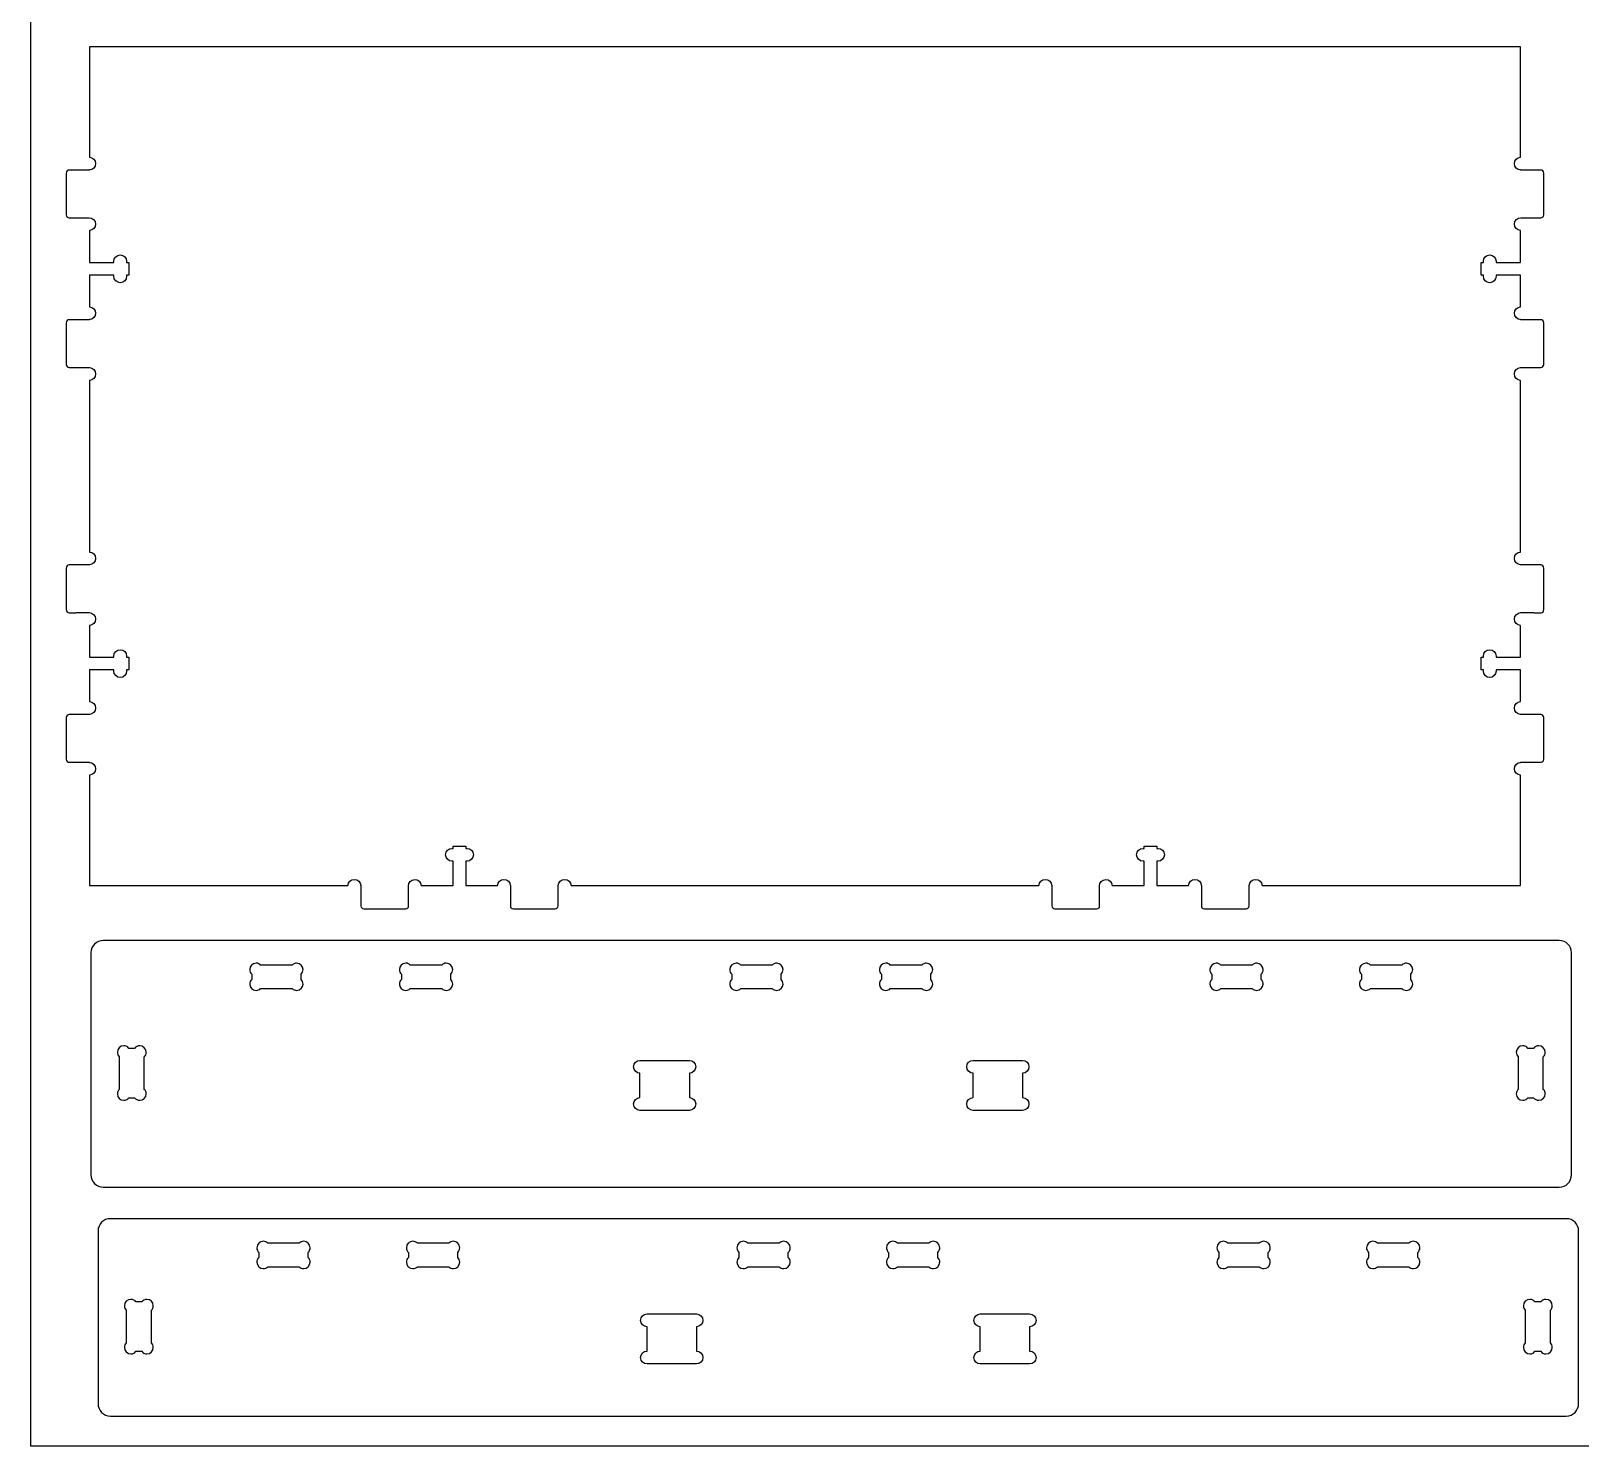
# Model space of a CAD drawing. Extents: x 0 to 4896, y 0 to 5028.
# Drawn here: x 1 to 798, y 3809 to 4537 of the extents above; entities that cross this region are included whole.
import ezdxf

# ---------------------------------------------------------------- set-up
doc = ezdxf.new("R2010")
doc.units = 0
doc.layers.add('Layer_1', color=7, linetype='CONTINUOUS')

msp = doc.modelspace()

# ---------------------------------------------------------------- linework, layer by layer
at = {"layer": 'Layer_1', "color": 1}
msp.add_lwpolyline([(0.635, 5027.708851), (2438.984285, 5027.708851), (2438.984285, 3808.559707), (0.635, 3808.559707), (0.635, 5027.708851)], dxfattribs=at)
at = {"layer": 'Layer_1', "color": 7}
for points in [[(767.240584, 4471.921601), (767.240584, 4528.754101), (30.675862, 4528.754101), (30.675862, 4471.921601)], [(18.716696, 4463.701879), (18.716696, 4442.270488)], [(30.675862, 4465.333406), (30.675862, 4465.289379), (29.079613, 4465.289379), (24.237809, 4465.289379), (20.295447, 4465.289379)], [(777.630031, 4465.289379), (773.687669, 4465.289379), (768.845864, 4465.289379), (767.240584, 4465.289379), (767.240584, 4465.333406)], [(779.2085, 4442.270488), (779.2085, 4463.701879)], [(20.295447, 4440.682988), (23.664333, 4440.682988)], [(24.440444, 4440.780072), (30.534751, 4440.780072)], [(767.390444, 4440.780072), (773.484751, 4440.780072)], [(774.260862, 4440.682988), (777.630031, 4440.682988)], [(30.675862, 4434.191877), (30.675862, 4417.778961), (43.26128, 4417.778961), (43.26128, 4418.360903)], [(754.664198, 4418.360903), (754.664198, 4417.778961), (767.240584, 4417.778961), (767.240584, 4434.191877)], [(49.831696, 4418.360903), (49.831696, 4417.778961), (50.978364, 4417.778961), (50.978364, 4411.208546), (49.831696, 4411.208546), (49.831696, 4410.617572)], [(748.0935, 4410.617572), (748.0935, 4411.208546), (746.947113, 4411.208546), (746.947113, 4417.778961), (748.0935, 4417.778961), (748.0935, 4418.360903)], [(43.26128, 4410.617572), (43.26128, 4411.208546), (30.675862, 4411.208546), (30.675862, 4394.92771)], [(767.240584, 4394.92771), (767.240584, 4411.208546), (754.664198, 4411.208546), (754.664198, 4410.617572)], [(30.675862, 4388.339514), (30.675862, 4388.295488), (24.325862, 4388.295488), (20.295447, 4388.295488)], [(777.630031, 4388.295488), (773.599333, 4388.295488), (767.240584, 4388.295488), (767.240584, 4388.339514)], [(18.716696, 4386.707988), (18.716696, 4365.276879)], [(779.2085, 4365.276879), (779.2085, 4386.707988)], [(20.295447, 4363.689379), (29.079613, 4363.689379), (30.675862, 4363.689379), (30.675862, 4363.64507)], [(767.240584, 4363.64507), (767.240584, 4363.689379), (768.845864, 4363.689379), (777.630031, 4363.689379)], [(30.675862, 4357.057157), (30.675862, 4268.695072)], [(767.240584, 4268.695072), (767.240584, 4357.057157)], [(18.716696, 4260.47535), (18.716696, 4239.043959)], [(30.675862, 4262.106877), (30.675862, 4262.06285), (29.079613, 4262.06285), (24.237809, 4262.06285), (20.295447, 4262.06285)], [(777.630031, 4262.06285), (773.687669, 4262.06285), (768.845864, 4262.06285), (767.240584, 4262.06285), (767.240584, 4262.106877)], [(779.2085, 4239.043959), (779.2085, 4260.47535)], [(20.295447, 4237.456459), (23.664333, 4237.456459)], [(24.440444, 4237.553543), (30.534751, 4237.553543)], [(767.390444, 4237.553543), (773.484751, 4237.553543)], [(774.260862, 4237.456459), (777.630031, 4237.456459)], [(30.675862, 4230.965348), (30.675862, 4214.552432), (43.26128, 4214.552432), (43.26128, 4215.134657)], [(754.664198, 4215.134657), (754.664198, 4214.552432), (767.240584, 4214.552432), (767.240584, 4230.965348)], [(49.831696, 4215.134657), (49.831696, 4214.552432), (50.978364, 4214.552432), (50.978364, 4207.982017), (49.831696, 4207.982017), (49.831696, 4207.391043)], [(748.0935, 4207.391043), (748.0935, 4207.982017), (746.947113, 4207.982017), (746.947113, 4214.552432), (748.0935, 4214.552432), (748.0935, 4215.134657)], [(43.26128, 4207.391043), (43.26128, 4207.982017), (30.675862, 4207.982017), (30.675862, 4191.701181)], [(767.240584, 4191.701181), (767.240584, 4207.982017), (754.664198, 4207.982017), (754.664198, 4207.391043)], [(18.716696, 4183.481459), (18.716696, 4162.05035)], [(30.675862, 4185.113268), (30.675862, 4185.068959), (24.325862, 4185.068959), (20.295447, 4185.068959)], [(777.630031, 4185.068959), (773.599333, 4185.068959), (767.240584, 4185.068959), (767.240584, 4185.113268)], [(779.2085, 4162.05035), (779.2085, 4183.481459)], [(20.295447, 4160.46285), (29.079613, 4160.46285), (30.675862, 4160.46285), (30.675862, 4160.418823)], [(767.240584, 4160.418823), (767.240584, 4160.46285), (768.845864, 4160.46285), (777.630031, 4160.46285)], [(30.675862, 4153.830628), (30.675862, 4096.989379), (163.717111, 4096.989379)], [(634.208084, 4096.989379), (767.240584, 4096.989379), (767.240584, 4153.830628)], [(217.277809, 4116.136181), (217.859751, 4116.136181), (217.859751, 4117.28285), (224.430167, 4117.28285), (224.430167, 4116.136181), (225.02114, 4116.136181)], [(572.904056, 4116.136181), (573.48628, 4116.136181), (573.48628, 4117.28285), (580.056696, 4117.28285), (580.056696, 4116.136181), (580.647669, 4116.136181)], [(201.446836, 4096.989379), (217.859751, 4096.989379), (217.859751, 4109.565766), (217.277809, 4109.565766)], [(225.02114, 4109.565766), (224.430167, 4109.565766), (224.430167, 4096.989379), (240.711002, 4096.989379)], [(557.073364, 4096.989379), (573.48628, 4096.989379), (573.48628, 4109.565766), (572.904056, 4109.565766)], [(580.647669, 4109.565766), (580.056696, 4109.565766), (580.056696, 4096.989379), (596.337531, 4096.989379)], [(170.305307, 4096.989379), (170.349333, 4096.989379), (170.349333, 4095.384099), (170.349333, 4090.542294), (170.349333, 4086.599932)], [(194.85864, 4090.745212), (194.85864, 4096.839237)], [(247.299198, 4096.989379), (247.343224, 4096.989379), (247.343224, 4090.630348), (247.343224, 4086.599932)], [(271.949333, 4086.599932), (271.949333, 4095.384099), (271.949333, 4096.989379), (271.993642, 4096.989379)], [(278.581556, 4096.989379), (519.34364, 4096.989379)], [(525.931836, 4096.989379), (525.975862, 4096.989379), (525.975862, 4095.384099), (525.975862, 4090.542294), (525.975862, 4086.599932)], [(550.485169, 4090.745212), (550.485169, 4096.839237)], [(602.925444, 4096.989379), (602.969753, 4096.989379), (602.969753, 4090.630348), (602.969753, 4086.599932)], [(627.575862, 4086.599932), (627.575862, 4095.384099), (627.575862, 4096.989379), (627.619889, 4096.989379)], [(171.936833, 4085.021181), (193.368224, 4085.021181)], [(194.955724, 4086.599932), (194.955724, 4089.969101)], [(248.930724, 4085.021181), (270.361833, 4085.021181)], [(527.563362, 4085.021181), (548.994753, 4085.021181)], [(550.582253, 4086.599932), (550.582253, 4089.969101)], [(604.557253, 4085.021181), (625.988362, 4085.021181), (625.988362, 4085.021181)], [(787.115802, 4068.772519), (37.851362, 4068.772519), (37.851362, 4068.772519)], [(31.501362, 4062.422519), (31.501362, 3948.157797)], [(793.465802, 3948.157797), (793.465802, 4062.422519)], [(116.511804, 4057.069046), (116.511804, 4057.069046)], [(135.041386, 4056.134326), (118.822639, 4056.134326)], [(193.505695, 4057.069046), (193.505695, 4057.069046)], [(212.035277, 4056.134326), (195.816248, 4056.134326)], [(363.562082, 4057.069046), (363.562082, 4057.069046)], [(382.091946, 4056.134326), (365.872917, 4056.134326)], [(440.555973, 4057.069046), (440.555973, 4057.069046)], [(459.085555, 4056.134326), (442.866526, 4056.134326)], [(610.612359, 4057.069046), (610.612359, 4057.069046)], [(629.141942, 4056.134326), (612.923195, 4056.134326)], [(687.60625, 4057.069046), (687.60625, 4057.069046)], [(706.135833, 4056.134326), (689.916804, 4056.134326)], [(114.236528, 4051.380574), (114.236528, 4048.734741)], [(139.636528, 4048.734741), (139.636528, 4051.380574)], [(191.230137, 4051.380574), (191.230137, 4048.734741)], [(216.630137, 4048.734741), (216.630137, 4051.380574)], [(361.286806, 4051.380574), (361.286806, 4048.734741)], [(386.686806, 4048.734741), (386.686806, 4051.380574)], [(438.280415, 4051.380574), (438.280415, 4048.734741)], [(463.680415, 4048.734741), (463.680415, 4051.380574)], [(608.337084, 4051.380574), (608.337084, 4048.734741)], [(633.737084, 4048.734741), (633.737084, 4051.380574)], [(685.330693, 4051.380574), (685.330693, 4048.734741)], [(710.730693, 4048.734741), (710.730693, 4051.380574)], [(118.822639, 4043.98099), (135.041386, 4043.98099)], [(195.816248, 4043.98099), (212.035277, 4043.98099)], [(365.872917, 4043.98099), (382.091946, 4043.98099)], [(442.866526, 4043.98099), (459.085555, 4043.98099)], [(612.923195, 4043.98099), (629.141942, 4043.98099)], [(689.916804, 4043.98099), (706.135833, 4043.98099)], [(48.381666, 4014.550574), (48.381666, 4014.550574)], [(53.973053, 4013.218768), (51.027499, 4013.218768)], [(768.357084, 4014.550574), (768.357084, 4014.550574)], [(773.94847, 4013.218768), (771.002917, 4013.218768)], [(46.035835, 4008.92391), (46.035835, 3992.122657)], [(58.95625, 3992.131688), (58.95625, 4008.914879)], [(314.049833, 4007.045157), (339.449833, 4007.045157)], [(314.049833, 4007.045157), (314.049833, 4007.045157)], [(485.517331, 4007.045157), (510.917331, 4007.045157)], [(485.517331, 4007.045157), (485.517331, 4007.045157)], [(766.01097, 4008.92391), (766.01097, 3992.122657)], [(778.931386, 3992.131688), (778.931386, 4008.914879)], [(314.049833, 3987.915852), (314.049833, 4000.439463)], [(339.4583, 4000.439463), (339.449833, 4000.439463), (339.449833, 3987.915852), (339.4583, 3987.915852)], [(485.517331, 3987.915852), (485.517331, 4000.439463)], [(510.925798, 4000.439463), (510.917331, 4000.439463), (510.917331, 3987.915852), (510.925798, 3987.915852)], [(51.01875, 3987.818768), (53.973053, 3987.818768)], [(339.449833, 3981.310159), (314.049833, 3981.310159)], [(510.917331, 3981.310159), (485.517331, 3981.310159)], [(770.994168, 3987.818768), (773.94847, 3987.818768)], [(37.851362, 3941.807797), (787.115802, 3941.807797)], [(790.76042, 3925.559134), (41.49598, 3925.559134), (41.49598, 3925.559134)], [(35.14598, 3919.209134), (35.14598, 3830.344412)], [(797.11042, 3830.344412), (797.11042, 3919.209134)], [(120.156422, 3913.926217), (120.156422, 3913.926217)], [(138.686004, 3912.991497), (122.467257, 3912.991497)], [(197.150313, 3913.926217), (197.150313, 3913.926217)], [(215.679895, 3912.991497), (199.460866, 3912.991497)], [(367.206699, 3913.926217), (367.206699, 3913.926217)], [(385.736564, 3912.991497), (369.517535, 3912.991497)], [(444.20059, 3913.926217), (444.20059, 3913.926217)], [(462.730173, 3912.991497), (446.511144, 3912.991497)], [(614.256977, 3913.926217), (614.256977, 3913.926217)], [(632.786559, 3912.991497), (616.567813, 3912.991497)], [(691.250868, 3913.926217), (691.250868, 3913.926217)], [(709.78045, 3912.991497), (693.561422, 3912.991497)], [(117.881146, 3908.237746), (117.881146, 3905.591912)], [(122.467257, 3900.838161), (138.686004, 3900.838161)], [(143.281146, 3905.591912), (143.281146, 3908.237746)], [(194.874755, 3908.237746), (194.874755, 3905.591912)], [(199.460866, 3900.838161), (215.679895, 3900.838161)], [(220.274755, 3905.591912), (220.274755, 3908.237746)], [(364.931424, 3908.237746), (364.931424, 3905.591912)], [(369.517535, 3900.838161), (385.736564, 3900.838161)], [(390.331424, 3905.591912), (390.331424, 3908.237746)], [(441.925033, 3908.237746), (441.925033, 3905.591912)], [(446.511144, 3900.838161), (462.730173, 3900.838161)], [(467.325033, 3905.591912), (467.325033, 3908.237746)], [(611.981702, 3908.237746), (611.981702, 3905.591912)], [(616.567813, 3900.838161), (632.786559, 3900.838161)], [(637.381702, 3905.591912), (637.381702, 3908.237746)], [(688.97531, 3908.237746), (688.97531, 3905.591912)], [(693.561422, 3900.838161), (709.78045, 3900.838161)], [(714.37531, 3905.591912), (714.37531, 3908.237746)], [(49.680453, 3878.419274), (49.680453, 3861.618021)], [(52.026284, 3884.045939), (52.026284, 3884.045939)], [(57.61767, 3882.714132), (54.672117, 3882.714132)], [(62.600868, 3861.627052), (62.600868, 3878.410243)], [(769.655588, 3878.419274), (769.655588, 3861.618021)], [(772.001702, 3884.045939), (772.001702, 3884.045939)], [(777.593088, 3882.714132), (774.647535, 3882.714132)], [(782.576004, 3861.627052), (782.576004, 3878.410243)], [(317.694451, 3876.531772), (343.094451, 3876.531772)], [(317.694451, 3876.531772), (317.694451, 3876.531772)], [(317.694451, 3857.402468), (317.694451, 3869.926079)], [(343.102918, 3869.926079), (343.094451, 3869.926079), (343.094451, 3857.402468), (343.102918, 3857.402468)], [(489.161949, 3876.531772), (514.561949, 3876.531772)], [(489.161949, 3876.531772), (489.161949, 3876.531772)], [(489.161949, 3857.402468), (489.161949, 3869.926079)], [(514.570416, 3869.926079), (514.561949, 3869.926079), (514.561949, 3857.402468), (514.570416, 3857.402468)], [(54.663368, 3857.314132), (57.61767, 3857.314132)], [(774.638786, 3857.314132), (777.593088, 3857.314132)], [(343.094451, 3850.796774), (317.694451, 3850.796774)], [(514.561949, 3850.796774), (489.161949, 3850.796774)], [(41.49598, 3823.994412), (790.76042, 3823.994412)]]:
    msp.add_lwpolyline(points, dxfattribs=at)
for points in [[(30.675862, 4471.921601), (32.437776, 4471.846812), (33.833364, 4470.412841), (33.833364, 4468.631737)], [(33.833364, 4468.631737), (33.833364, 4466.850632), (32.437776, 4465.408477), (30.675862, 4465.333406)], [(764.092113, 4468.631737), (764.092113, 4470.410019), (765.482904, 4471.842579), (767.240584, 4471.921601)], [(767.240584, 4465.333406), (765.482904, 4465.412992), (764.092113, 4466.853737), (764.092113, 4468.631737)], [(20.295447, 4465.289379), (19.422816, 4465.289379), (18.716696, 4464.581283), (18.716696, 4463.701879)], [(779.2085, 4463.701879), (779.2085, 4464.581283), (778.50238, 4465.289097), (777.630031, 4465.289379)], [(18.716696, 4442.270488), (18.716696, 4441.391083), (19.422816, 4440.682988), (20.295447, 4440.682988)], [(23.664333, 4440.682988), (23.912689, 4440.741972), (24.173744, 4440.780072), (24.440444, 4440.780072)], [(30.534751, 4440.780072), (32.364116, 4440.780072), (33.833364, 4439.310823), (33.833364, 4437.481459)], [(33.833364, 4437.481459), (33.833364, 4435.700354), (32.437776, 4434.266383), (30.675862, 4434.191877)], [(764.092113, 4437.481459), (764.092113, 4439.310823), (765.561362, 4440.780072), (767.390444, 4440.780072)], [(767.240584, 4434.191877), (765.482904, 4434.270899), (764.092113, 4435.703459), (764.092113, 4437.481459)], [(773.484751, 4440.780072), (773.751451, 4440.780072), (774.012507, 4440.741972), (774.260862, 4440.682988)], [(777.630031, 4440.682988), (778.50238, 4440.682988), (779.2085, 4441.391083), (779.2085, 4442.270488)], [(43.26128, 4418.360903), (43.26128, 4420.18039), (44.731376, 4421.650768), (46.550862, 4421.650768)], [(46.550862, 4421.650768), (48.370349, 4421.650768), (49.831696, 4420.18039), (49.831696, 4418.360903)], [(748.0935, 4418.360903), (748.0935, 4420.18039), (749.554847, 4421.650768), (751.374333, 4421.650768)], [(751.374333, 4421.650768), (753.19382, 4421.650768), (754.663916, 4420.18039), (754.664198, 4418.360903)], [(46.550862, 4407.32799), (44.731376, 4407.32799), (43.26128, 4408.798086), (43.26128, 4410.617572)], [(49.831696, 4410.617572), (49.831696, 4408.798086), (48.370349, 4407.32799), (46.550862, 4407.32799)], [(751.374333, 4407.32799), (749.554847, 4407.32799), (748.0935, 4408.798086), (748.0935, 4410.617572)], [(754.664198, 4410.617572), (754.664198, 4408.798086), (753.19382, 4407.32799), (751.374333, 4407.32799)], [(20.295447, 4388.295488), (19.422816, 4388.295488), (18.716696, 4387.587392), (18.716696, 4386.707988)], [(30.675862, 4394.92771), (32.437776, 4394.852639), (33.833364, 4393.410483), (33.833364, 4391.629379)], [(33.833364, 4391.629379), (33.833364, 4389.848274), (32.437776, 4388.414303), (30.675862, 4388.339514)], [(764.092113, 4391.629379), (764.092113, 4393.407379), (765.482904, 4394.848123), (767.240584, 4394.92771)], [(767.240584, 4388.339514), (765.482904, 4388.418537), (764.092113, 4389.851097), (764.092113, 4391.629379)], [(779.2085, 4386.707988), (779.2085, 4387.587392), (778.50238, 4388.295488), (777.630031, 4388.295488)], [(18.716696, 4365.276879), (18.716696, 4364.397192), (19.422816, 4363.689379), (20.295447, 4363.689379)], [(30.675862, 4363.64507), (32.437776, 4363.570563), (33.833364, 4362.136592), (33.833364, 4360.355488)], [(764.092113, 4360.355488), (764.092113, 4362.13377), (765.482904, 4363.566048), (767.240584, 4363.64507)], [(777.630031, 4363.689379), (778.50238, 4363.689379), (779.2085, 4364.397192), (779.2085, 4365.276879)], [(33.833364, 4360.355488), (33.833364, 4358.574383), (32.437776, 4357.131946), (30.675862, 4357.057157)], [(767.240584, 4357.057157), (765.482904, 4357.136461), (764.092113, 4358.577488), (764.092113, 4360.355488)], [(30.675862, 4268.695072), (32.437776, 4268.620566), (33.833364, 4267.186594), (33.833364, 4265.40549)], [(764.092113, 4265.40549), (764.092113, 4267.18349), (765.482904, 4268.61605), (767.240584, 4268.695072)], [(20.295447, 4262.06285), (19.422816, 4262.06285), (18.716696, 4261.354754), (18.716696, 4260.47535)], [(33.833364, 4265.40549), (33.833364, 4263.624386), (32.437776, 4262.181948), (30.675862, 4262.106877)], [(767.240584, 4262.106877), (765.482904, 4262.186463), (764.092113, 4263.627208), (764.092113, 4265.40549)], [(779.2085, 4260.47535), (779.2085, 4261.354754), (778.50238, 4262.06285), (777.630031, 4262.06285)], [(18.716696, 4239.043959), (18.716696, 4238.164554), (19.422816, 4237.456459), (20.295447, 4237.456459)], [(23.664333, 4237.456459), (23.912689, 4237.515726), (24.173744, 4237.553543), (24.440444, 4237.553543)], [(30.534751, 4237.553543), (32.364116, 4237.553543), (33.833364, 4236.084577), (33.833364, 4234.255212)], [(764.092113, 4234.255212), (764.092113, 4236.084577), (765.561362, 4237.553543), (767.390444, 4237.553543)], [(773.484751, 4237.553543), (773.751451, 4237.553543), (774.012507, 4237.515726), (774.260862, 4237.456459)], [(777.630031, 4237.456459), (777.6845, 4237.456459), (777.735582, 4237.450814), (777.78864, 4237.456459)], [(777.78864, 4237.456459), (778.585071, 4237.537457), (779.2085, 4238.219588), (779.2085, 4239.043959)], [(33.833364, 4234.255212), (33.833364, 4232.474108), (32.437776, 4231.040137), (30.675862, 4230.965348)], [(767.240584, 4230.965348), (765.482904, 4231.04437), (764.092113, 4232.47693), (764.092113, 4234.255212)], [(43.26128, 4215.134657), (43.26128, 4216.953861), (44.731376, 4218.424239), (46.550862, 4218.424239)], [(46.550862, 4218.424239), (48.370349, 4218.424239), (49.831696, 4216.953861), (49.831696, 4215.134657)], [(748.0935, 4215.134657), (748.0935, 4216.953861), (749.554847, 4218.424239), (751.374333, 4218.424239)], [(751.374333, 4218.424239), (753.19382, 4218.424239), (754.663916, 4216.953861), (754.664198, 4215.134657)], [(46.550862, 4204.101461), (44.731376, 4204.101461), (43.26128, 4205.571557), (43.26128, 4207.391043)], [(49.831696, 4207.391043), (49.831696, 4205.571557), (48.370349, 4204.101461), (46.550862, 4204.101461)], [(751.374333, 4204.101461), (749.554847, 4204.101461), (748.0935, 4205.571557), (748.0935, 4207.391043)], [(754.664198, 4207.391043), (754.664198, 4205.571557), (753.19382, 4204.101461), (751.374333, 4204.101461)], [(30.675862, 4191.701181), (32.437776, 4191.626392), (33.833364, 4190.183954), (33.833364, 4188.40285)], [(33.833364, 4188.40285), (33.833364, 4186.621746), (32.437776, 4185.187774), (30.675862, 4185.113268)], [(764.092113, 4188.40285), (764.092113, 4190.18085), (765.482904, 4191.621877), (767.240584, 4191.701181)], [(767.240584, 4185.113268), (765.482904, 4185.19229), (764.092113, 4186.624568), (764.092113, 4188.40285)], [(20.295447, 4185.068959), (19.422816, 4185.068959), (18.716696, 4184.361146), (18.716696, 4183.481459)], [(779.2085, 4183.481459), (779.2085, 4184.361146), (778.50238, 4185.068959), (777.630031, 4185.068959)], [(18.716696, 4162.05035), (18.716696, 4161.170946), (19.422816, 4160.46285), (20.295447, 4160.46285)], [(30.675862, 4160.418823), (32.437776, 4160.344034), (33.833364, 4158.910063), (33.833364, 4157.128959)], [(33.833364, 4157.128959), (33.833364, 4155.347854), (32.437776, 4153.905699), (30.675862, 4153.830628)], [(764.092113, 4157.128959), (764.092113, 4158.907241), (765.482904, 4160.339801), (767.240584, 4160.418823)], [(767.240584, 4153.830628), (765.482904, 4153.910214), (764.092113, 4155.350959), (764.092113, 4157.128959)], [(777.630031, 4160.46285), (777.6845, 4160.46285), (777.735582, 4160.457206), (777.78864, 4160.46285)], [(777.78864, 4160.46285), (778.585071, 4160.543848), (779.2085, 4161.225697), (779.2085, 4162.05035)], [(213.987944, 4112.855348), (213.987944, 4114.674834), (215.458322, 4116.136181), (217.277809, 4116.136181)], [(225.02114, 4116.136181), (226.840627, 4116.136181), (228.310722, 4114.674834), (228.310722, 4112.855348)], [(569.614473, 4112.855348), (569.614473, 4114.674834), (571.084569, 4116.136181), (572.904056, 4116.136181)], [(580.647669, 4116.136181), (582.467156, 4116.136181), (583.937251, 4114.674834), (583.937251, 4112.855348)], [(217.277809, 4109.565766), (215.458322, 4109.565766), (213.987944, 4111.035861), (213.987944, 4112.855348)], [(228.310722, 4112.855348), (228.310722, 4111.035861), (226.840627, 4109.565766), (225.02114, 4109.565766)], [(572.904056, 4109.565766), (571.084569, 4109.565766), (569.614473, 4111.035861), (569.614473, 4112.855348)], [(583.937251, 4112.855348), (583.937251, 4111.035861), (582.467156, 4109.565766), (580.647669, 4109.565766)], [(163.717111, 4096.989379), (163.796133, 4098.747059), (165.228693, 4100.13785), (167.006976, 4100.13785)], [(167.006976, 4100.13785), (168.784976, 4100.13785), (170.22572, 4098.747059), (170.305307, 4096.989379)], [(194.85864, 4096.839237), (194.85864, 4098.668601), (196.327889, 4100.13785), (198.157253, 4100.13785)], [(198.157253, 4100.13785), (199.935253, 4100.13785), (201.367813, 4098.747059), (201.446836, 4096.989379)], [(240.711002, 4096.989379), (240.790307, 4098.747059), (242.231333, 4100.13785), (244.009333, 4100.13785)], [(244.009333, 4100.13785), (245.787616, 4100.13785), (247.219893, 4098.747059), (247.299198, 4096.989379)], [(271.993642, 4096.989379), (272.072664, 4098.747059), (273.504942, 4100.13785), (275.283224, 4100.13785)], [(275.283224, 4100.13785), (277.061224, 4100.13785), (278.502251, 4098.747059), (278.581556, 4096.989379)], [(519.34364, 4096.989379), (519.422662, 4098.747059), (520.855222, 4100.13785), (522.633222, 4100.13785)], [(522.633222, 4100.13785), (524.411504, 4100.13785), (525.852249, 4098.747059), (525.931836, 4096.989379)], [(550.485169, 4096.839237), (550.485169, 4098.668601), (551.954136, 4100.13785), (553.7835, 4100.13785)], [(553.7835, 4100.13785), (555.561782, 4100.13785), (556.99406, 4098.747059), (557.073364, 4096.989379)], [(596.337531, 4096.989379), (596.416836, 4098.747059), (597.857862, 4100.13785), (599.635862, 4100.13785)], [(599.635862, 4100.13785), (601.414144, 4100.13785), (602.846422, 4098.747059), (602.925444, 4096.989379)], [(627.619889, 4096.989379), (627.698911, 4098.747059), (629.131471, 4100.13785), (630.909753, 4100.13785)], [(630.909753, 4100.13785), (632.687753, 4100.13785), (634.128498, 4098.747059), (634.208084, 4096.989379)], [(170.349333, 4086.599932), (170.349333, 4085.727583), (171.057429, 4085.021181), (171.936833, 4085.021181)], [(193.368224, 4085.021181), (194.247629, 4085.021181), (194.955724, 4085.727583), (194.955724, 4086.599932)], [(194.955724, 4089.969101), (194.89674, 4090.217457), (194.85864, 4090.47823), (194.85864, 4090.745212)], [(247.343224, 4086.599932), (247.343224, 4085.727583), (248.051038, 4085.021181), (248.930724, 4085.021181)], [(270.361833, 4085.021181), (271.24152, 4085.021181), (271.949333, 4085.727583), (271.949333, 4086.599932)], [(525.975862, 4086.599932), (525.975862, 4085.727583), (526.683958, 4085.021181), (527.563362, 4085.021181)], [(548.994753, 4085.021181), (549.874158, 4085.021181), (550.582253, 4085.727583), (550.582253, 4086.599932)], [(550.582253, 4089.969101), (550.522987, 4090.217457), (550.485169, 4090.47823), (550.485169, 4090.745212)], [(602.969753, 4086.599932), (602.969753, 4085.727583), (603.677567, 4085.021181), (604.557253, 4085.021181)], [(625.988362, 4085.021181), (626.867767, 4085.021181), (627.575862, 4085.727583), (627.575862, 4086.599932)], [(37.851362, 4068.772519), (34.33318, 4068.772519), (31.501362, 4065.940419), (31.501362, 4062.422519)], [(793.465802, 4062.422519), (793.465802, 4065.940419), (790.633702, 4068.772519), (787.115802, 4068.772519)], [(116.511804, 4057.069046), (114.682439, 4057.069046), (113.213473, 4055.600079), (113.213473, 4053.770714)], [(113.213473, 4053.770714), (113.213473, 4052.826963), (113.605762, 4051.981426), (114.236528, 4051.380574)], [(118.822639, 4056.134326), (118.227997, 4056.715421), (117.412657, 4057.069046), (116.511804, 4057.069046)], [(137.352222, 4057.069046), (136.451086, 4057.069046), (135.63631, 4056.715703), (135.041386, 4056.134326)], [(140.659584, 4053.770714), (140.659584, 4055.600079), (139.181586, 4057.069046), (137.352222, 4057.069046)], [(139.636528, 4051.380574), (140.265319, 4051.981143), (140.659584, 4052.828657), (140.659584, 4053.770714)], [(193.505695, 4057.069046), (191.67633, 4057.069046), (190.207082, 4055.600079), (190.207082, 4053.770714)], [(190.207082, 4053.770714), (190.207082, 4052.826963), (190.59937, 4051.981426), (191.230137, 4051.380574)], [(195.816248, 4056.134326), (195.221606, 4056.715421), (194.40683, 4057.069046), (193.505695, 4057.069046)], [(214.34583, 4057.069046), (213.444977, 4057.069046), (212.629919, 4056.715703), (212.035277, 4056.134326)], [(217.653193, 4053.770714), (217.653193, 4055.600079), (216.175195, 4057.069046), (214.34583, 4057.069046)], [(216.630137, 4051.380574), (217.258646, 4051.981143), (217.653193, 4052.828657), (217.653193, 4053.770714)], [(363.562082, 4057.069046), (361.732717, 4057.069046), (360.26375, 4055.600079), (360.26375, 4053.770714)], [(360.26375, 4053.770714), (360.26375, 4052.826963), (360.656039, 4051.981426), (361.286806, 4051.380574)], [(365.872917, 4056.134326), (365.278275, 4056.715421), (364.462935, 4057.069046), (363.562082, 4057.069046)], [(384.402499, 4057.069046), (383.501364, 4057.069046), (382.686588, 4056.715703), (382.091946, 4056.134326)], [(387.709862, 4053.770714), (387.709862, 4055.600079), (386.231864, 4057.069046), (384.402499, 4057.069046)], [(386.686806, 4051.380574), (387.315597, 4051.981143), (387.709862, 4052.828657), (387.709862, 4053.770714)], [(440.555973, 4057.069046), (438.726608, 4057.069046), (437.257359, 4055.600079), (437.257359, 4053.770714)], [(437.257359, 4053.770714), (437.257359, 4052.826963), (437.649648, 4051.981426), (438.280415, 4051.380574)], [(442.866526, 4056.134326), (442.271884, 4056.715421), (441.457108, 4057.069046), (440.555973, 4057.069046)], [(461.39639, 4057.069046), (460.495255, 4057.069046), (459.680197, 4056.715703), (459.085555, 4056.134326)], [(464.70347, 4053.770714), (464.70347, 4055.600079), (463.225755, 4057.069046), (461.39639, 4057.069046)], [(463.680415, 4051.380574), (464.309206, 4051.981143), (464.70347, 4052.828657), (464.70347, 4053.770714)], [(610.612359, 4057.069046), (608.782995, 4057.069046), (607.314028, 4055.600079), (607.314028, 4053.770714)], [(607.314028, 4053.770714), (607.314028, 4052.826963), (607.706317, 4051.981426), (608.337084, 4051.380574)], [(612.923195, 4056.134326), (612.328553, 4056.715421), (611.513213, 4057.069046), (610.612359, 4057.069046)], [(631.452777, 4057.069046), (630.551642, 4057.069046), (629.736584, 4056.715703), (629.141942, 4056.134326)], [(634.760139, 4053.770714), (634.760139, 4055.600079), (633.282142, 4057.069046), (631.452777, 4057.069046)], [(633.737084, 4051.380574), (634.365875, 4051.981143), (634.760139, 4052.828657), (634.760139, 4053.770714)], [(687.60625, 4057.069046), (685.776886, 4057.069046), (684.307637, 4055.600079), (684.307637, 4053.770714)], [(684.307637, 4053.770714), (684.307637, 4052.826963), (684.699926, 4051.981426), (685.330693, 4051.380574)], [(689.916804, 4056.134326), (689.322162, 4056.715421), (688.507386, 4057.069046), (687.60625, 4057.069046)], [(708.446386, 4057.069046), (707.545533, 4057.069046), (706.730475, 4056.715703), (706.135833, 4056.134326)], [(711.753748, 4053.770714), (711.753748, 4055.600079), (710.276033, 4057.069046), (708.446386, 4057.069046)], [(710.730693, 4051.380574), (711.359484, 4051.981143), (711.753748, 4052.828657), (711.753748, 4053.770714)], [(114.236528, 4048.734741), (113.605762, 4048.134172), (113.213473, 4047.288634), (113.213473, 4046.344601)], [(113.213473, 4046.344601), (113.213473, 4044.515519), (114.682439, 4043.037521), (116.511804, 4043.037521)], [(137.352222, 4043.037521), (139.181586, 4043.037521), (140.659584, 4044.515519), (140.659584, 4046.344601)], [(140.659584, 4046.344601), (140.659584, 4047.286659), (140.265319, 4048.134454), (139.636528, 4048.734741)], [(191.230137, 4048.734741), (190.59937, 4048.134172), (190.207082, 4047.288634), (190.207082, 4046.344601)], [(190.207082, 4046.344601), (190.207082, 4044.515519), (191.67633, 4043.037521), (193.505695, 4043.037521)], [(214.34583, 4043.037521), (216.175195, 4043.037521), (217.653193, 4044.515519), (217.653193, 4046.344601)], [(217.653193, 4046.344601), (217.653193, 4047.286659), (217.258646, 4048.134454), (216.630137, 4048.734741)], [(361.286806, 4048.734741), (360.656039, 4048.134172), (360.26375, 4047.288634), (360.26375, 4046.344601)], [(360.26375, 4046.344601), (360.26375, 4044.515519), (361.732717, 4043.037521), (363.562082, 4043.037521)], [(384.402499, 4043.037521), (386.231864, 4043.037521), (387.709862, 4044.515519), (387.709862, 4046.344601)], [(387.709862, 4046.344601), (387.709862, 4047.286659), (387.315597, 4048.134454), (386.686806, 4048.734741)], [(438.280415, 4048.734741), (437.649648, 4048.134172), (437.257359, 4047.288634), (437.257359, 4046.344601)], [(437.257359, 4046.344601), (437.257359, 4044.515519), (438.726608, 4043.037521), (440.555973, 4043.037521)], [(461.39639, 4043.037521), (463.225473, 4043.037521), (464.70347, 4044.515519), (464.70347, 4046.344601)], [(464.70347, 4046.344601), (464.70347, 4047.286659), (464.309206, 4048.134454), (463.680415, 4048.734741)], [(608.337084, 4048.734741), (607.706317, 4048.134172), (607.314028, 4047.288634), (607.314028, 4046.344601)], [(607.314028, 4046.344601), (607.314028, 4044.515519), (608.782995, 4043.037521), (610.612359, 4043.037521)], [(631.452777, 4043.037521), (633.282142, 4043.037521), (634.760139, 4044.515519), (634.760139, 4046.344601)], [(634.760139, 4046.344601), (634.760139, 4047.286659), (634.365875, 4048.134454), (633.737084, 4048.734741)], [(685.330693, 4048.734741), (684.699926, 4048.134172), (684.307637, 4047.288634), (684.307637, 4046.344601)], [(684.307637, 4046.344601), (684.307637, 4044.515519), (685.776886, 4043.037521), (687.60625, 4043.037521)], [(708.446386, 4043.037521), (710.27575, 4043.037521), (711.753748, 4044.515519), (711.753748, 4046.344601)], [(711.753748, 4046.344601), (711.753748, 4047.286659), (711.359484, 4048.134454), (710.730693, 4048.734741)], [(116.511804, 4043.037521), (117.412657, 4043.037521), (118.227997, 4043.399894), (118.822639, 4043.98099)], [(135.041386, 4043.98099), (135.636028, 4043.399612), (136.451086, 4043.037521), (137.352222, 4043.037521)], [(193.505695, 4043.037521), (194.40683, 4043.037521), (195.221606, 4043.399894), (195.816248, 4043.98099)], [(212.035277, 4043.98099), (212.629919, 4043.399612), (213.444695, 4043.037521), (214.34583, 4043.037521)], [(363.562082, 4043.037521), (364.462935, 4043.037521), (365.278275, 4043.399894), (365.872917, 4043.98099)], [(382.091946, 4043.98099), (382.686306, 4043.399612), (383.501364, 4043.037521), (384.402499, 4043.037521)], [(440.555973, 4043.037521), (441.457108, 4043.037521), (442.271884, 4043.399894), (442.866526, 4043.98099)], [(459.085555, 4043.98099), (459.680197, 4043.399612), (460.495255, 4043.037521), (461.39639, 4043.037521)], [(610.612359, 4043.037521), (611.513213, 4043.037521), (612.328553, 4043.399894), (612.923195, 4043.98099)], [(629.141942, 4043.98099), (629.736584, 4043.399612), (630.551642, 4043.037521), (631.452777, 4043.037521)], [(687.60625, 4043.037521), (688.507386, 4043.037521), (689.322162, 4043.399894), (689.916804, 4043.98099)], [(706.135833, 4043.98099), (706.730475, 4043.399612), (707.545533, 4043.037521), (708.446386, 4043.037521)], [(48.381666, 4014.550574), (46.552584, 4014.550574), (45.074304, 4013.081608), (45.074304, 4011.252243)], [(51.027499, 4013.218768), (50.42693, 4014.026206), (49.470197, 4014.550574), (48.381666, 4014.550574)], [(56.619168, 4014.550574), (55.531766, 4014.550574), (54.574186, 4014.025077), (53.973053, 4013.218768)], [(59.917499, 4011.252243), (59.917499, 4013.081608), (58.448533, 4014.550574), (56.619168, 4014.550574)], [(768.357084, 4014.550574), (766.528002, 4014.550574), (765.049722, 4013.081608), (765.049722, 4011.252243)], [(771.002917, 4013.218768), (770.402348, 4014.026206), (769.445615, 4014.550574), (768.357084, 4014.550574)], [(776.594304, 4014.550574), (775.506902, 4014.550574), (774.549322, 4014.025077), (773.94847, 4013.218768)], [(779.892917, 4011.252243), (779.892917, 4013.081608), (778.423668, 4014.550574), (776.594304, 4014.550574)], [(45.074304, 4011.252243), (45.074304, 4010.342077), (45.444015, 4009.520246), (46.035835, 4008.92391)], [(58.95625, 4008.914879), (59.55315, 4009.511779), (59.917499, 4010.337561), (59.917499, 4011.252243)], [(310.742471, 4003.746826), (310.742471, 4005.57619), (312.220469, 4007.045157), (314.049833, 4007.045157)], [(339.449833, 4007.045157), (339.452656, 4007.045157), (339.455478, 4007.045157), (339.4583, 4007.045157)], [(339.4583, 4007.045157), (341.287382, 4007.045157), (342.756631, 4005.57619), (342.756631, 4003.746826)], [(482.210251, 4003.746826), (482.210251, 4005.57619), (483.687967, 4007.045157), (485.517331, 4007.045157)], [(510.917331, 4007.045157), (510.920153, 4007.045157), (510.922976, 4007.045157), (510.925798, 4007.045157)], [(510.925798, 4007.045157), (512.75488, 4007.045157), (514.224411, 4005.57619), (514.224129, 4003.746826)], [(765.049722, 4011.252243), (765.049722, 4010.342077), (765.41915, 4009.520246), (766.01097, 4008.92391)], [(778.931386, 4008.914879), (779.528286, 4009.511779), (779.892917, 4010.337561), (779.892917, 4011.252243)], [(314.049833, 4000.439463), (312.220469, 4000.439463), (310.742471, 4001.917461), (310.742471, 4003.746826)], [(342.756631, 4003.746826), (342.756631, 4001.917461), (341.287382, 4000.439463), (339.4583, 4000.439463)], [(485.517331, 4000.439463), (483.687967, 4000.439463), (482.210251, 4001.917461), (482.210251, 4003.746826)], [(514.224129, 4003.746826), (514.224129, 4001.917461), (512.75488, 4000.439463), (510.925798, 4000.439463)], [(46.035835, 3992.122657), (45.444015, 3991.526603), (45.074304, 3990.70449), (45.074304, 3989.794323)], [(45.074304, 3989.794323), (45.074304, 3987.964959), (46.552584, 3986.496274), (48.381666, 3986.495992)], [(56.619168, 3986.495992), (58.44825, 3986.495992), (59.917499, 3987.964959), (59.917499, 3989.794323)], [(59.917499, 3989.794323), (59.917499, 3990.709006), (59.55315, 3991.534788), (58.95625, 3992.131688)], [(766.01097, 3992.122657), (765.41915, 3991.526603), (765.049722, 3990.70449), (765.049722, 3989.794323)], [(765.049722, 3989.794323), (765.049722, 3987.964959), (766.528002, 3986.496274), (768.357084, 3986.495992)], [(776.594304, 3986.495992), (778.423668, 3986.495992), (779.892917, 3987.964959), (779.892917, 3989.794323)], [(779.892917, 3989.794323), (779.892917, 3990.709006), (779.528568, 3991.534788), (778.931386, 3992.131688)], [(48.381666, 3986.495992), (49.467093, 3986.495992), (50.417617, 3987.015281), (51.01875, 3987.818768)], [(53.973053, 3987.818768), (54.574186, 3987.014152), (55.532613, 3986.496274), (56.619168, 3986.495992)], [(310.742471, 3984.60849), (310.742471, 3986.437854), (312.220469, 3987.915852), (314.049833, 3987.915852)], [(314.049833, 3981.310159), (312.220469, 3981.310159), (310.742471, 3982.779408), (310.742471, 3984.60849)], [(339.4583, 3981.310159), (339.455478, 3981.310159), (339.452656, 3981.310159), (339.449833, 3981.310159)], [(339.4583, 3987.915852), (341.287382, 3987.915852), (342.756631, 3986.437854), (342.756631, 3984.60849)], [(342.756631, 3984.60849), (342.756631, 3982.779408), (341.287382, 3981.310159), (339.4583, 3981.310159)], [(482.210251, 3984.60849), (482.210251, 3986.437854), (483.687967, 3987.915852), (485.517331, 3987.915852)], [(485.517331, 3981.310159), (483.687967, 3981.310159), (482.210251, 3982.779408), (482.210251, 3984.60849)], [(510.925798, 3981.310159), (510.922976, 3981.310159), (510.920153, 3981.310159), (510.917331, 3981.310159)], [(510.925798, 3987.915852), (512.75488, 3987.915852), (514.224411, 3986.437854), (514.224129, 3984.60849)], [(514.224129, 3984.60849), (514.224129, 3982.779408), (512.75488, 3981.310159), (510.925798, 3981.310159)], [(768.357084, 3986.495992), (769.44251, 3986.495992), (770.393035, 3987.015281), (770.994168, 3987.818768)], [(773.94847, 3987.818768), (774.549604, 3987.014152), (775.50803, 3986.496274), (776.594304, 3986.495992)], [(31.501362, 3948.157797), (31.501362, 3944.639897), (34.333462, 3941.807797), (37.851362, 3941.807797)], [(787.115802, 3941.807797), (790.633984, 3941.807797), (793.465802, 3944.639897), (793.465802, 3948.157797)], [(41.49598, 3925.559134), (37.977798, 3925.559134), (35.14598, 3922.727034), (35.14598, 3919.209134)], [(797.11042, 3919.209134), (797.11042, 3922.727034), (794.27832, 3925.559134), (790.76042, 3925.559134)], [(120.156422, 3913.926217), (118.327057, 3913.926217), (116.85809, 3912.456968), (116.85809, 3910.627886)], [(116.85809, 3910.627886), (116.85809, 3909.683852), (117.250379, 3908.838314), (117.881146, 3908.237746)], [(122.467257, 3912.991497), (121.872615, 3913.572592), (121.057275, 3913.926217), (120.156422, 3913.926217)], [(140.996839, 3913.926217), (140.095704, 3913.926217), (139.280928, 3913.572874), (138.686004, 3912.991497)], [(144.304202, 3910.627886), (144.304202, 3912.456968), (142.826204, 3913.926217), (140.996839, 3913.926217)], [(143.281146, 3908.237746), (143.909937, 3908.838032), (144.304202, 3909.685828), (144.304202, 3910.627886)], [(197.150313, 3913.926217), (195.320948, 3913.926217), (193.851699, 3912.456968), (193.851699, 3910.627886)], [(193.851699, 3910.627886), (193.851699, 3909.683852), (194.243988, 3908.838314), (194.874755, 3908.237746)], [(199.460866, 3912.991497), (198.866224, 3913.572592), (198.051448, 3913.926217), (197.150313, 3913.926217)], [(217.990448, 3913.926217), (217.089595, 3913.926217), (216.274537, 3913.572874), (215.679895, 3912.991497)], [(221.29781, 3910.627886), (221.29781, 3912.456968), (219.819813, 3913.926217), (217.990448, 3913.926217)], [(220.274755, 3908.237746), (220.903264, 3908.838032), (221.29781, 3909.685828), (221.29781, 3910.627886)], [(367.206699, 3913.926217), (365.377335, 3913.926217), (363.908368, 3912.456968), (363.908368, 3910.627886)], [(363.908368, 3910.627886), (363.908368, 3909.683852), (364.300657, 3908.838314), (364.931424, 3908.237746)], [(369.517535, 3912.991497), (368.922893, 3913.572592), (368.107553, 3913.926217), (367.206699, 3913.926217)], [(388.047117, 3913.926217), (387.145982, 3913.926217), (386.331206, 3913.572874), (385.736564, 3912.991497)], [(391.354479, 3910.627886), (391.354479, 3912.456968), (389.876482, 3913.926217), (388.047117, 3913.926217)], [(390.331424, 3908.237746), (390.960215, 3908.838032), (391.354479, 3909.685828), (391.354479, 3910.627886)], [(444.20059, 3913.926217), (442.371226, 3913.926217), (440.901977, 3912.456968), (440.901977, 3910.627886)], [(440.901977, 3910.627886), (440.901977, 3909.683852), (441.294266, 3908.838314), (441.925033, 3908.237746)], [(446.511144, 3912.991497), (445.916502, 3913.572592), (445.101726, 3913.926217), (444.20059, 3913.926217)], [(465.041008, 3913.926217), (464.139873, 3913.926217), (463.324815, 3913.572874), (462.730173, 3912.991497)], [(468.348088, 3910.627886), (468.348088, 3912.456968), (466.870373, 3913.926217), (465.041008, 3913.926217)], [(467.325033, 3908.237746), (467.953824, 3908.838032), (468.348088, 3909.685828), (468.348088, 3910.627886)], [(614.256977, 3913.926217), (612.427613, 3913.926217), (610.958646, 3912.456968), (610.958646, 3910.627886)], [(610.958646, 3910.627886), (610.958646, 3909.683852), (611.350935, 3908.838314), (611.981702, 3908.237746)], [(616.567813, 3912.991497), (615.97317, 3913.572592), (615.15783, 3913.926217), (614.256977, 3913.926217)], [(635.097395, 3913.926217), (634.196259, 3913.926217), (633.381202, 3913.572874), (632.786559, 3912.991497)], [(638.404757, 3910.627886), (638.404757, 3912.456968), (636.926759, 3913.926217), (635.097395, 3913.926217)], [(637.381702, 3908.237746), (638.010493, 3908.838032), (638.404757, 3909.685828), (638.404757, 3910.627886)], [(691.250868, 3913.926217), (689.421504, 3913.926217), (687.952255, 3912.456968), (687.952255, 3910.627886)], [(687.952255, 3910.627886), (687.952255, 3909.683852), (688.344544, 3908.838314), (688.97531, 3908.237746)], [(693.561422, 3912.991497), (692.966779, 3913.572592), (692.152004, 3913.926217), (691.250868, 3913.926217)], [(712.091004, 3913.926217), (711.19015, 3913.926217), (710.375093, 3913.572874), (709.78045, 3912.991497)], [(715.398366, 3910.627886), (715.398366, 3912.456968), (713.92065, 3913.926217), (712.091004, 3913.926217)], [(714.37531, 3908.237746), (715.004102, 3908.838032), (715.398366, 3909.685828), (715.398366, 3910.627886)], [(117.881146, 3905.591912), (117.250379, 3904.991343), (116.85809, 3904.145523), (116.85809, 3903.201772)], [(116.85809, 3903.201772), (116.85809, 3901.372408), (118.327057, 3899.89441), (120.156422, 3899.89441)], [(120.156422, 3899.89441), (121.057275, 3899.89441), (121.872615, 3900.257066), (122.467257, 3900.838161)], [(138.686004, 3900.838161), (139.280646, 3900.256783), (140.095704, 3899.89441), (140.996839, 3899.89441)], [(140.996839, 3899.89441), (142.826204, 3899.89441), (144.304202, 3901.372408), (144.304202, 3903.201772)], [(144.304202, 3903.201772), (144.304202, 3904.14383), (143.909937, 3904.991343), (143.281146, 3905.591912)], [(194.874755, 3905.591912), (194.243988, 3904.991343), (193.851699, 3904.145523), (193.851699, 3903.201772)], [(193.851699, 3903.201772), (193.851699, 3901.372408), (195.320948, 3899.89441), (197.150313, 3899.89441)], [(197.150313, 3899.89441), (198.051448, 3899.89441), (198.866224, 3900.257066), (199.460866, 3900.838161)], [(215.679895, 3900.838161), (216.274537, 3900.256783), (217.089313, 3899.89441), (217.990448, 3899.89441)], [(217.990448, 3899.89441), (219.819813, 3899.89441), (221.29781, 3901.372408), (221.29781, 3903.201772)], [(221.29781, 3903.201772), (221.29781, 3904.14383), (220.903264, 3904.991343), (220.274755, 3905.591912)], [(364.931424, 3905.591912), (364.300657, 3904.991343), (363.908368, 3904.145523), (363.908368, 3903.201772)], [(363.908368, 3903.201772), (363.908368, 3901.372408), (365.377335, 3899.89441), (367.206699, 3899.89441)], [(367.206699, 3899.89441), (368.107553, 3899.89441), (368.922893, 3900.257066), (369.517535, 3900.838161)], [(385.736564, 3900.838161), (386.330924, 3900.256783), (387.145982, 3899.89441), (388.047117, 3899.89441)], [(388.047117, 3899.89441), (389.876482, 3899.89441), (391.354479, 3901.372408), (391.354479, 3903.201772)], [(391.354479, 3903.201772), (391.354479, 3904.14383), (390.960215, 3904.991343), (390.331424, 3905.591912)], [(441.925033, 3905.591912), (441.294266, 3904.991343), (440.901977, 3904.145523), (440.901977, 3903.201772)], [(440.901977, 3903.201772), (440.901977, 3901.372408), (442.371226, 3899.89441), (444.20059, 3899.89441)], [(444.20059, 3899.89441), (445.101726, 3899.89441), (445.916502, 3900.257066), (446.511144, 3900.838161)], [(462.730173, 3900.838161), (463.324815, 3900.256783), (464.139873, 3899.89441), (465.041008, 3899.89441)], [(465.041008, 3899.89441), (466.87009, 3899.89441), (468.348088, 3901.372408), (468.348088, 3903.201772)], [(468.348088, 3903.201772), (468.348088, 3904.14383), (467.953824, 3904.991343), (467.325033, 3905.591912)], [(611.981702, 3905.591912), (611.350935, 3904.991343), (610.958646, 3904.145523), (610.958646, 3903.201772)], [(610.958646, 3903.201772), (610.958646, 3901.372408), (612.427613, 3899.89441), (614.256977, 3899.89441)], [(614.256977, 3899.89441), (615.15783, 3899.89441), (615.97317, 3900.257066), (616.567813, 3900.838161)], [(632.786559, 3900.838161), (633.381202, 3900.256783), (634.196259, 3899.89441), (635.097395, 3899.89441)], [(635.097395, 3899.89441), (636.926759, 3899.89441), (638.404757, 3901.372408), (638.404757, 3903.201772)], [(638.404757, 3903.201772), (638.404757, 3904.14383), (638.010493, 3904.991343), (637.381702, 3905.591912)], [(688.97531, 3905.591912), (688.344544, 3904.991343), (687.952255, 3904.145523), (687.952255, 3903.201772)], [(687.952255, 3903.201772), (687.952255, 3901.372408), (689.421504, 3899.89441), (691.250868, 3899.89441)], [(691.250868, 3899.89441), (692.152004, 3899.89441), (692.966779, 3900.257066), (693.561422, 3900.838161)], [(709.78045, 3900.838161), (710.375093, 3900.256783), (711.19015, 3899.89441), (712.091004, 3899.89441)], [(712.091004, 3899.89441), (713.920368, 3899.89441), (715.398366, 3901.372408), (715.398366, 3903.201772)], [(715.398366, 3903.201772), (715.398366, 3904.14383), (715.004102, 3904.991343), (714.37531, 3905.591912)], [(52.026284, 3884.045939), (50.197202, 3884.045939), (48.718922, 3882.57669), (48.718922, 3880.747608)], [(48.718922, 3880.747608), (48.718922, 3879.837159), (49.088633, 3879.015328), (49.680453, 3878.419274)], [(54.672117, 3882.714132), (54.071548, 3883.52157), (53.114815, 3884.045939), (52.026284, 3884.045939)], [(60.263786, 3884.045939), (59.176384, 3884.045939), (58.218804, 3883.520441), (57.61767, 3882.714132)], [(63.562117, 3880.747608), (63.562117, 3882.57669), (62.09315, 3884.045939), (60.263786, 3884.045939)], [(62.600868, 3878.410243), (63.197768, 3879.007143), (63.562117, 3879.832926), (63.562117, 3880.747608)], [(772.001702, 3884.045939), (770.172619, 3884.045939), (768.694339, 3882.57669), (768.694339, 3880.747608)], [(768.694339, 3880.747608), (768.694339, 3879.837159), (769.063768, 3879.015328), (769.655588, 3878.419274)], [(774.647535, 3882.714132), (774.046966, 3883.52157), (773.090233, 3884.045939), (772.001702, 3884.045939)], [(780.238922, 3884.045939), (779.151519, 3884.045939), (778.193939, 3883.520441), (777.593088, 3882.714132)], [(783.537535, 3880.747608), (783.537535, 3882.57669), (782.068286, 3884.045939), (780.238922, 3884.045939)], [(782.576004, 3878.410243), (783.172904, 3879.007143), (783.537535, 3879.832926), (783.537535, 3880.747608)], [(314.387089, 3873.233441), (314.387089, 3875.062523), (315.865087, 3876.531772), (317.694451, 3876.531772)], [(317.694451, 3869.926079), (315.865087, 3869.926079), (314.387089, 3871.404077), (314.387089, 3873.233441)], [(343.094451, 3876.531772), (343.097273, 3876.531772), (343.100096, 3876.531772), (343.102918, 3876.531772)], [(343.102918, 3876.531772), (344.932, 3876.531772), (346.401249, 3875.062523), (346.401249, 3873.233441)], [(346.401249, 3873.233441), (346.401249, 3871.404077), (344.932, 3869.926079), (343.102918, 3869.926079)], [(485.854869, 3873.233441), (485.854869, 3875.062523), (487.332584, 3876.531772), (489.161949, 3876.531772)], [(489.161949, 3869.926079), (487.332584, 3869.926079), (485.854869, 3871.404077), (485.854869, 3873.233441)], [(514.561949, 3876.531772), (514.564771, 3876.531772), (514.567593, 3876.531772), (514.570416, 3876.531772)], [(514.570416, 3876.531772), (516.399498, 3876.531772), (517.869029, 3875.062523), (517.868747, 3873.233441)], [(517.868747, 3873.233441), (517.868747, 3871.404077), (516.399498, 3869.926079), (514.570416, 3869.926079)], [(49.680453, 3861.618021), (49.088633, 3861.021968), (48.718922, 3860.199854), (48.718922, 3859.289688)], [(63.562117, 3859.289688), (63.562117, 3860.20437), (63.197768, 3861.030152), (62.600868, 3861.627052)], [(769.655588, 3861.618021), (769.063768, 3861.021968), (768.694339, 3860.199854), (768.694339, 3859.289688)], [(783.537535, 3859.289688), (783.537535, 3860.20437), (783.173186, 3861.030152), (782.576004, 3861.627052)], [(48.718922, 3859.289688), (48.718922, 3857.460323), (50.197202, 3855.991639), (52.026284, 3855.991357)], [(52.026284, 3855.991357), (53.11171, 3855.991357), (54.062235, 3856.510646), (54.663368, 3857.314132)], [(57.61767, 3857.314132), (58.218804, 3856.509517), (59.17723, 3855.991639), (60.263786, 3855.991357)], [(60.263786, 3855.991357), (62.092868, 3855.991357), (63.562117, 3857.460323), (63.562117, 3859.289688)], [(314.387089, 3854.095106), (314.387089, 3855.92447), (315.865087, 3857.402468), (317.694451, 3857.402468)], [(317.694451, 3850.796774), (315.865087, 3850.796774), (314.387089, 3852.265741), (314.387089, 3854.095106)], [(343.102918, 3857.402468), (344.932, 3857.402468), (346.401249, 3855.92447), (346.401249, 3854.095106)], [(346.401249, 3854.095106), (346.401249, 3852.265741), (344.932, 3850.796774), (343.102918, 3850.796774)], [(485.854869, 3854.095106), (485.854869, 3855.92447), (487.332584, 3857.402468), (489.161949, 3857.402468)], [(489.161949, 3850.796774), (487.332584, 3850.796774), (485.854869, 3852.265741), (485.854869, 3854.095106)], [(514.570416, 3857.402468), (516.399498, 3857.402468), (517.869029, 3855.92447), (517.868747, 3854.095106)], [(517.868747, 3854.095106), (517.868747, 3852.265741), (516.399498, 3850.796774), (514.570416, 3850.796774)], [(768.694339, 3859.289688), (768.694339, 3857.460323), (770.172619, 3855.991639), (772.001702, 3855.991357)], [(772.001702, 3855.991357), (773.087128, 3855.991357), (774.037653, 3856.510646), (774.638786, 3857.314132)], [(777.593088, 3857.314132), (778.194222, 3856.509517), (779.152648, 3855.991639), (780.238922, 3855.991357)], [(780.238922, 3855.991357), (782.068286, 3855.991357), (783.537535, 3857.460323), (783.537535, 3859.289688)], [(343.102918, 3850.796774), (343.100096, 3850.796774), (343.097273, 3850.796774), (343.094451, 3850.796774)], [(514.570416, 3850.796774), (514.567593, 3850.796774), (514.564771, 3850.796774), (514.561949, 3850.796774)], [(35.14598, 3830.344412), (35.14598, 3826.826512), (37.97808, 3823.994412), (41.49598, 3823.994412)], [(790.76042, 3823.994412), (794.278602, 3823.994412), (797.11042, 3826.826512), (797.11042, 3830.344412)]]:
    msp.add_open_spline(points, degree=3, dxfattribs=at)

doc.saveas('drawing.dxf')
